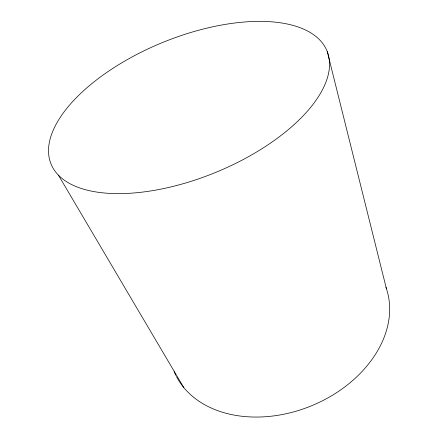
<?xml version="1.0" encoding="UTF-8"?>
<svg xmlns="http://www.w3.org/2000/svg" width="439" height="439" viewBox="0 0 439 439"><rect width="100%" height="100%" fill="white"/><g stroke="black" fill="none" stroke-linecap="round" stroke-linejoin="round"><path stroke-width="0.66" d="M58.425 175.177L183.754 387.538M327.274 51.626A149.117 70.174 -22.3 0 1 141.66 192.194A149.117 70.174 -22.3 0 1 98.144 78.68A149.117 70.174 -22.3 0 1 327.274 51.626L386.402 288.637M385.963 287.369A114.019 84.162 -22.3 0 1 313.303 405.043A114.019 84.162 -22.3 0 1 176.462 376.607M175.836 375.389A114.019 84.162 -22.3 0 1 174.146 371.696"/></g></svg>
